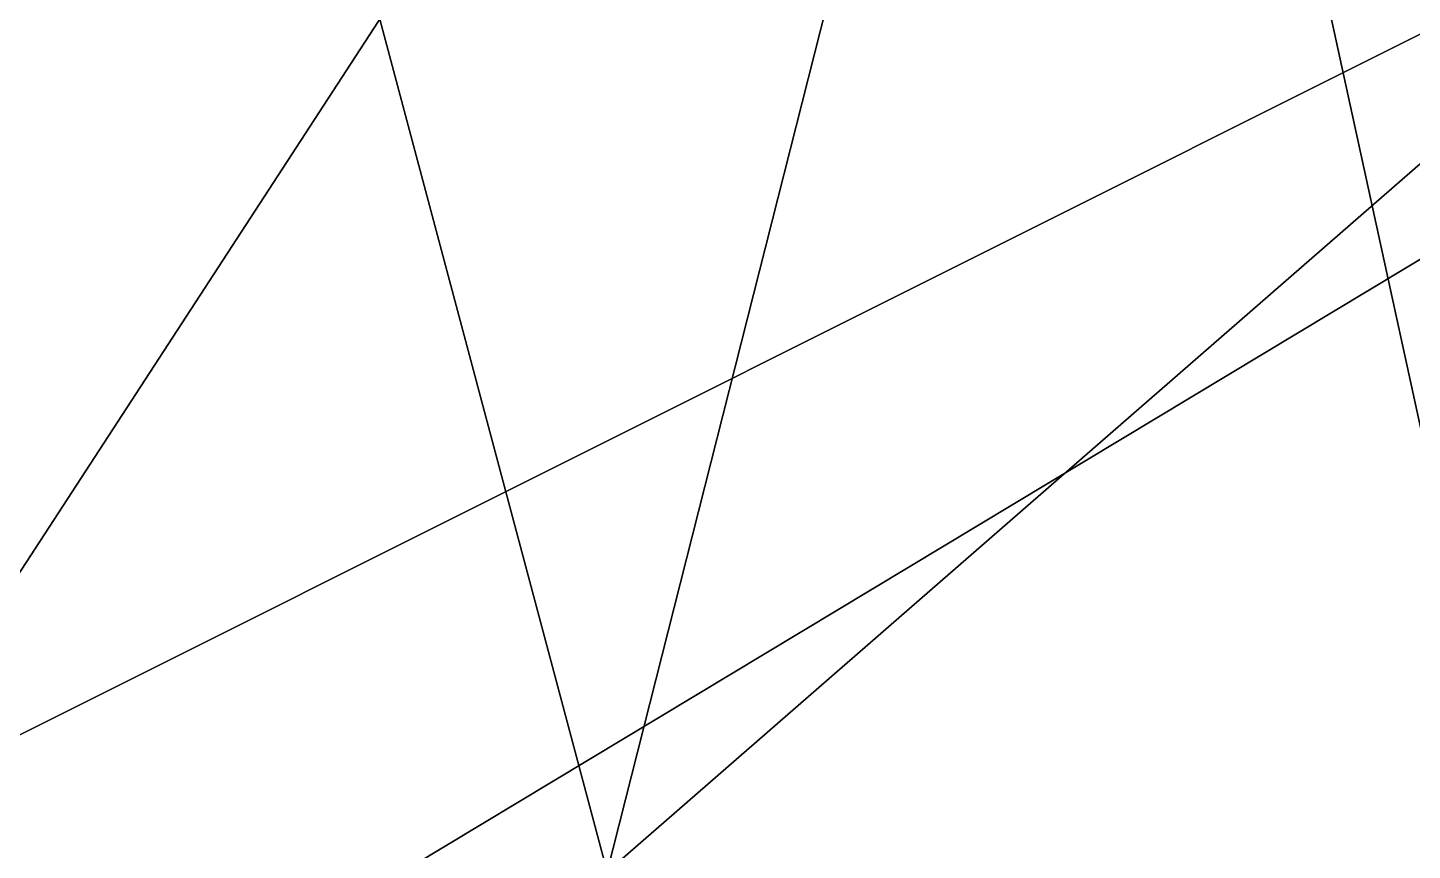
# Model space of a CAD drawing. Header units: millimetres. Extents: x -5 to 3200, y -1375 to 0.
# Drawn here: x 1593.68 to 1604.34, y -934.83 to -928.5 of the extents above; entities that cross this region are included whole.
import ezdxf

# ---------------------------------------------------------------- set-up
doc = ezdxf.new("R2010")
doc.units = ezdxf.units.MM
doc.layers.add('IQ_200_3D', color=1, linetype='Continuous')
doc.layers.add('IQ_204_3D', color=7, linetype='Continuous')

msp = doc.modelspace()

# ---------------------------------------------------------------- linework, layer by layer
at = {"layer": 'IQ_200_3D'}
for points, invisible_edges in [([(1251.996, -935, 150), (1221.996, -905, 150), (1226.996, -884, 150), (1672.913, -884, 150)], 10), ([(1251.996, -935, 1785), (1672.913, -884, 1785), (1226.996, -884, 1785)], 13), ([(1251.996, -935, 1785), (1251.996, -935.2, 1785), (1647.996, -935, 1785), (1672.913, -884, 1785)], 14), ([(1672.913, -884, 150), (1647.996, -935, 150), (1251.996, -935, 150)], 13)]:
    msp.add_3dface(points, dxfattribs=dict(at, invisible_edges=invisible_edges))

# ---------------------------------------------------------------- meshes
at = {"layer": 'IQ_204_3D'}
mesh = msp.add_polyface(dxfattribs=at)
corners = [(1536.671, -920, 1191.657), (1531.492, -945, 1182.484), (1618.446, -945, 1165.394), (1621.468, -920, 1174.991)]
mesh.append_faces([[corners[k] for k in face] for face in [(0, 1, 2), (2, 3, 0)]], dxfattribs={"vtx2": -1})
mesh = msp.add_polyface(dxfattribs=at)
corners = [(1536.671, -920, 1264.403), (1621.468, -920, 1281.039), (1619.181, -945, 1290.781), (1581.93, -945, 1283.473), (1581.619, -944, 1283.004), (1573.534, -944, 1281.418), (1573.075, -945, 1281.735), (1531.492, -945, 1273.577)]
mesh.append_faces([[corners[k] for k in face] for face in [(4, 2, 3)]], dxfattribs={"vtx0": -1})
mesh.append_faces([[corners[k] for k in face] for face in [(1, 5, 0), (5, 1, 4), (2, 4, 1)]], dxfattribs={"vtx0": -1, "vtx1": -1})
mesh.append_faces([[corners[k] for k in face] for face in [(7, 0, 5)]], dxfattribs={"vtx1": -1, "vtx2": -1})
mesh.append_faces([[corners[k] for k in face] for face in [(5, 6, 7)]], dxfattribs={"vtx2": -1})
mesh = msp.add_polyface(dxfattribs=at)
corners = [(1605.145, -935, 1197.595), (1579.005, -935, 1193.203), (1552.875, -935, 1197.652), (1549.2, -920, 1193.669), (1563.841, -920, 1189.591), (1578.989, -920, 1188.203), (1594.142, -920, 1189.554), (1608.808, -920, 1193.603), (1550.974, -927.244, 1195.592), (1556.065, -920, 1191.756), (1565.94, -935, 1195.427), (1559.877, -935, 1196.46), (1601.938, -920, 1191.706), (1592.075, -935, 1195.399), (1607.039, -927.244, 1195.531), (1598.14, -935, 1196.418), (1571.415, -920, 1188.897), (1586.566, -920, 1188.878)]
mesh.append_faces([[corners[k] for k in face] for face in [(4, 11, 9), (1, 17, 13), (17, 1, 5)]], dxfattribs={"vtx0": -1, "vtx1": -1})
mesh.append_faces([[corners[k] for k in face] for face in [(9, 11, 8), (14, 15, 12)]], dxfattribs={"vtx0": -1, "vtx1": -1, "vtx2": -1})
mesh.append_faces([[corners[k] for k in face] for face in [(6, 15, 13), (10, 4, 16), (15, 6, 12)]], dxfattribs={"vtx0": -1, "vtx2": -1})
mesh.append_faces([[corners[k] for k in face] for face in [(10, 11, 4), (1, 10, 16), (16, 5, 1), (17, 6, 13)]], dxfattribs={"vtx1": -1, "vtx2": -1})
mesh.append_faces([[corners[k] for k in face] for face in [(11, 2, 8), (8, 3, 9), (12, 7, 14), (14, 0, 15)]], dxfattribs={"vtx2": -1})
mesh = msp.add_polyface(dxfattribs=at)
corners = [(1553.03, -935, 1258.567), (1579.086, -935, 1262.97), (1605.144, -935, 1258.589), (1608.807, -920, 1262.583), (1594.185, -920, 1266.616), (1579.079, -920, 1267.97), (1563.975, -920, 1266.602), (1549.372, -920, 1262.56), (1601.874, -920, 1264.495), (1592.115, -935, 1260.78), (1586.632, -920, 1267.293), (1566.058, -935, 1260.769), (1571.527, -920, 1267.286)]
mesh.append_faces([[corners[k] for k in face] for face in [(10, 9, 4), (9, 10, 1), (1, 12, 11), (12, 1, 5)]], dxfattribs={"vtx0": -1, "vtx1": -1})
mesh.append_faces([[corners[k] for k in face] for face in [(9, 8, 4), (8, 9, 2), (6, 0, 11)]], dxfattribs={"vtx0": -1, "vtx2": -1})
mesh.append_faces([[corners[k] for k in face] for face in [(10, 5, 1), (12, 6, 11)]], dxfattribs={"vtx1": -1, "vtx2": -1})
mesh.append_faces([[corners[k] for k in face] for face in [(2, 3, 8), (6, 7, 0)]], dxfattribs={"vtx2": -1})

doc.saveas('drawing.dxf')
